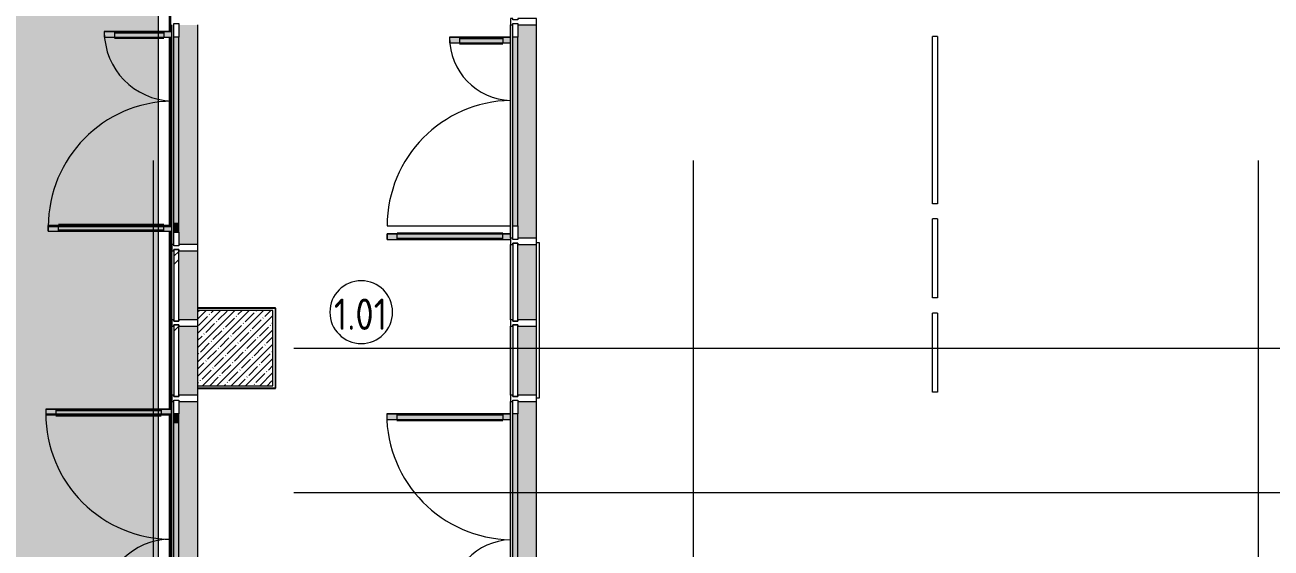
# Model space of a CAD drawing. Header units: millimetres. Extents: x -7229 to 193500, y -8553 to 29000.
# Drawn here: x 138458 to 148383, y 16556 to 20725 of the extents above; entities that cross this region are included whole.
import ezdxf

# ---------------------------------------------------------------- set-up
doc = ezdxf.new("R2010")
doc.units = ezdxf.units.MM
doc.linetypes.add('Осевая', pattern=[15875, 3175, -2381.25, 7937.5, -2381.25])
for name, color, linetype, lineweight in [('A-AREA-IDEN', 7, 'Continuous', 9), ('A-DETL-2', 7, 'Continuous', 9), ('A-GLAZ-CURT-2', 7, 'Continuous', 9), ('A-GLAZ-CWMG-3', 7, 'Continuous', 9), ('I-WALL-5', 7, 'Continuous', 9), ('S-COLS-2', 7, 'Continuous', 9), ('Оси-2', 7, 'Осевая', 9)]:
    doc.layers.add(name, color=color, linetype=linetype, lineweight=lineweight)
for name, color, linetype, lineweight, true_color in [('A-DETL-GENF-5', 7, 'Continuous', 9, 0xeeeeee), ('A-DETL-GENF-7', 7, 'Continuous', 9, 0xaaaaaa), ('A-DETL-GENF-8', 7, 'Continuous', 9, 0xe2e2e2), ('A-DOOR-4', 7, 'Continuous', 9, 0xaaaaaa), ('A-FLOR-3', 7, 'Continuous', 9, 0xaaaaaa), ('A-GLAZ-CWMG-4', 7, 'Continuous', 9, 0x383e42)]:
    doc.layers.add(name, color=color, linetype=linetype, lineweight=lineweight, true_color=true_color)
doc.styles.add('GOST Common', font='GOST_Common.ttf', dxfattribs={"width": 0.9, "height": 250})

# ---------------------------------------------------------------- blocks, each defined once
blk = doc.blocks.new('Системная панель - Стекло - 40мм-32257947-План зашивки приборов отопления в осях 1-12')
at = {"layer": 'A-GLAZ-CURT-2'}
h = blk.add_hatch(dxfattribs=at)
h.set_pattern_fill('FP_146', color=256, style=0, pattern_type=2)
h.set_pattern_definition([(135, (18575, -6670), (-282.843, -282.843), [200, -600]), (135, (18675, -6870), (-282.843, -282.843), [600, -200]), (135, (18775, -6470), (-282.843, -282.843), [200, -600])])
h.paths.add_polyline_path([(310, 40), (-310, 40), (-310, 0), (310, 0)])
for p, q in [((310, 40), (-310, 40)), ((-310, 40), (-310, 0)), ((-310, 0), (310, 0)), ((310, 0), (310, 40))]:
    blk.add_line(p, q, dxfattribs=at)
blk = doc.blocks.new('Прямоугольный импост - Импост структурный с накладкой - 190мм-32257948-План зашивки приборов отопления в осях 1-12')
at = {"layer": 'A-GLAZ-CWMG-4'}
for points in [[(6553, 18375), (6570, 18375), (6570, 18975), (6553, 18975), (6553, 18409.4)], [(6760, 18375), (6760, 18975), (6610, 18975), (6610, 18375)]]:
    blk.add_hatch(color=256, dxfattribs=at).paths.add_polyline_path(points)
at = {"layer": 'A-GLAZ-CWMG-3'}
for p, q in [((6553, 18375), (6553, 18975)), ((6760, 18375), (6760, 18975))]:
    blk.add_line(p, q, dxfattribs=at)
blk = doc.blocks.new('Прямоугольный импост - Импост структурный с накладкой - 190мм-32257698-План зашивки приборов отопления в осях 1-12')
at = {"layer": 'A-GLAZ-CWMG-4'}
for points in [[(6570, 16025), (6570, 17725), (6553, 17725), (6553, 16025), (6560, 16025)], [(6610, 16025), (6760, 16025), (6760, 17725), (6610, 17725), (6610, 16123)], [(6570, 16123), (6610, 16123), (6610, 17627), (6570, 17627), (6570, 16953.5)]]:
    blk.add_hatch(color=256, dxfattribs=at).paths.add_polyline_path(points)
at = {"layer": 'A-GLAZ-CWMG-3'}
for p, q in [((6553, 16025), (6553, 17725)), ((6760, 16025), (6760, 17725)), ((6570, 16123), (6570, 17627)), ((6610, 16123), (6610, 17627))]:
    blk.add_line(p, q, dxfattribs=at)
blk = doc.blocks.new('Прямоугольный импост - Импост структурный с накладкой - 190мм-22862222-План зашивки приборов отопления в осях 1-12')
at = {"layer": 'A-GLAZ-CWMG-3'}
for p, q in [((-25, 0), (-25, 17)), ((-25, 17), (25, 17)), ((25, 0), (15, 0)), ((15, 0), (15, -40)), ((25, 17), (25, 0)), ((-25, -190), (-25, -40)), ((15, -40), (25, -40)), ((25, -40), (25, -190)), ((25, -190), (-25, -190))]:
    blk.add_line(p, q, dxfattribs=at)
blk = doc.blocks.new('Прямоугольный импост - Импост структурный с накладкой - 190мм-V146-План зашивки приборов отопления в осях 1-12')
at = {"layer": 'A-GLAZ-CWMG-3'}
for p, q in [((-25, 0), (-25, 17)), ((-25, 17), (25, 17)), ((-15, 0), (-25, 0)), ((-15, -40), (-15, 0)), ((25, 17), (25, 0)), ((-25, -190), (-25, -40)), ((-25, -40), (-15, -40)), ((25, -40), (25, -190)), ((25, -190), (-25, -190))]:
    blk.add_line(p, q, dxfattribs=at)
blk = doc.blocks.new('Дверь_Витражная_остекление_ - ДВН_ДАО_Главный вход_1800 в свету 4-32257700-План зашивки приборов отопления в осях 1-12')
at = {"layer": 'A-DETL-GENF-8'}
for points in [[(-707, -416.2), (-707, -17), (-752, -17), (-752, -1004), (-707, -1004), (-707, -698.4)], [(860, -17), (815, -17), (815, -500), (860, -500), (860, -256)]]:
    blk.add_hatch(color=256, dxfattribs=at).paths.add_polyline_path(points)
at = {"layer": 'A-DETL-GENF-7'}
for p, q in [((-752, -1004), (-752, -17)), ((-752, -17), (-752, -1004)), ((-752, -80), (-707, -80)), ((-742, -924), (-742, -80)), ((-707, -1004), (-707, -17)), ((-707, -1004), (-707, -17)), ((-698, -924), (-698, -80)), ((806, -420), (806, -80)), ((815, -500), (815, -17)), ((815, -17), (815, -500)), ((860, -80), (815, -80)), ((850, -420), (850, -80)), ((860, -500), (860, -17)), ((860, -500), (860, -17)), ((860, -420), (815, -420)), ((860, -500), (815, -500)), ((815, -500), (860, -500)), ((-752, -924), (-707, -924)), ((-752, -1004), (-707, -1004)), ((-752, -1004), (-707, -1004))]:
    blk.add_line(p, q, dxfattribs=at)
at = {"layer": 'A-DOOR-4'}
for p, q in [((-860, 40), (-752, 40)), ((-860, 0), (-860, 40)), ((-752, 40), (-752, 0)), ((752, 40), (860, 40)), ((752, 0), (752, 40)), ((860, 40), (860, 0)), ((-752, 0), (-860, 0)), ((-752, -1004), (-752, -17)), ((860, 0), (752, 0)), ((752, -500), (752, -17))]:
    blk.add_line(p, q, dxfattribs=at)
for centre, radius, start, end in [((-752, 0), 1004, 270, 359.02708), ((752, 0), 500, 181.95798, 270)]:
    blk.add_arc(centre, radius, start, end, dxfattribs=at)
blk = doc.blocks.new('Прямоугольный импост - Импост структурный с накладкой - 190мм-23190275-План зашивки приборов отопления в осях 1-12')
at = {"layer": 'A-GLAZ-CWMG-4'}
for points in [[(3854.1, 15975.1), (3871.1, 15975.1), (3871.1, 16750.1), (3854.1, 16750.1), (3854.1, 15982.1)], [(3911.1, 16073.1), (3910, 16750.1), (3871.1, 16750.1), (3871.1, 16073.1), (3910, 16073.1)], [(4061.1, 15975.1), (4060, 16750.1), (3911.1, 16750.1), (3911.1, 15975.1), (4060, 15975.1)]]:
    blk.add_hatch(color=256, dxfattribs=at).paths.add_polyline_path(points)
at = {"layer": 'A-GLAZ-CWMG-3'}
for p, q in [((3854.1, 15975.1), (3854.1, 16750.1)), ((3871.1, 16073.1), (3871.1, 16750.1)), ((3911.1, 16073.1), (3911.1, 16750.1)), ((4061.1, 15975.1), (4061.1, 16750.1)), ((3861.1, 15975.1), (3854.1, 15975.1)), ((4061.1, 15975.1), (4031.1, 15975.1))]:
    blk.add_line(p, q, dxfattribs=at)
blk = doc.blocks.new('Прямоугольный импост - Импост структурный с накладкой - 190мм-23190277-План зашивки приборов отопления в осях 1-12')
at = {"layer": 'A-GLAZ-CWMG-4'}
for points in [[(3871.1, 19950.1), (3871.1, 20725.1), (3854.1, 20725.1), (3854.1, 19950.1), (3861.1, 19950.1)], [(4031.1, 19950.1), (4061.1, 19950.1), (4060, 20725.1), (3911.1, 20725.1), (3911.1, 19950.1), (4006.1, 19950.1)], [(3871.1, 19950.1), (3911.1, 19950.1), (3910, 20627.1), (3871.1, 20627.1), (3871.1, 20133.5)]]:
    blk.add_hatch(color=256, dxfattribs=at).paths.add_polyline_path(points)
at = {"layer": 'A-GLAZ-CWMG-3'}
for p, q in [((3854.1, 19950.1), (3854.1, 20725.1)), ((4061.1, 19950.1), (4061.1, 20725)), ((3871.1, 19950.1), (3871.1, 20627.1)), ((3911.1, 19950.1), (3911.1, 20627.1))]:
    blk.add_line(p, q, dxfattribs=at)
blk = doc.blocks.new('BSC_Колонна _Прямоугольная - 600х600-17858062-План зашивки приборов отопления в осях 1-12')
at = {"layer": 'S-COLS-2'}
h = blk.add_hatch(dxfattribs=at)
h.set_pattern_fill('FP_178', color=256, style=0, pattern_type=2)
h.set_pattern_definition([(45, (-4360, -18150), (-57.02463, 57.02463), []), (45, (-4302.975, -18150), (-57.02463, 57.02463), [100.806, -20.161, 3.353, -16.808])])
h.paths.add_polyline_path([(300, -300), (300, 300), (-300, 300), (-300, -300), (-151.3, -300)])
for p, q in [((300, 300), (-300, 300)), ((-300, 300), (-300, -300)), ((300, -300), (300, 300)), ((-300, -300), (300, -300))]:
    blk.add_line(p, q, dxfattribs=at)
blk = doc.blocks.new('Дверь_Витражная_остекление_ - ДВН_ДАО_Главный вход_1800 в свету 3-32257949-План зашивки приборов отопления в осях 1-12')
at = {"layer": 'A-DETL-GENF-8'}
for points in [[(-707, -17), (-752, -17), (-752, -504), (-707, -504), (-707, -109.5)], [(860, -256), (860, -17), (815, -17), (815, -1000), (860, -1000)]]:
    blk.add_hatch(color=256, dxfattribs=at).paths.add_polyline_path(points)
at = {"layer": 'A-DETL-GENF-7'}
for p, q in [((-752, -504), (-752, -17)), ((-752, -17), (-752, -504)), ((-752, -80), (-707, -80)), ((-742, -424), (-742, -80)), ((-707, -504), (-707, -17)), ((-707, -504), (-707, -17)), ((-698, -424), (-698, -80)), ((806, -920), (806, -80)), ((815, -1000), (815, -17)), ((815, -17), (815, -1000)), ((860, -80), (815, -80)), ((850, -920), (850, -80)), ((860, -1000), (860, -17)), ((860, -1000), (860, -17)), ((-752, -424), (-707, -424)), ((-752, -504), (-707, -504)), ((-752, -504), (-707, -504)), ((860, -920), (815, -920)), ((860, -1000), (815, -1000)), ((815, -1000), (860, -1000))]:
    blk.add_line(p, q, dxfattribs=at)
at = {"layer": 'A-DOOR-4'}
for p, q in [((-860, 40), (-752, 40)), ((-860, 0), (-860, 40)), ((-752, 40), (-752, 0)), ((752, 40), (860, 40)), ((752, 0), (752, 40)), ((860, 40), (860, 0)), ((-752, 0), (-860, 0)), ((-752, -504), (-752, -17)), ((860, 0), (752, 0)), ((752, -1000), (752, -17))]:
    blk.add_line(p, q, dxfattribs=at)
for centre, radius, start, end in [((-752, 0), 504, 270, 358.05756), ((752, 0), 1000, 180.97682, 270)]:
    blk.add_arc(centre, radius, start, end, dxfattribs=at)
blk = doc.blocks.new('Системная панель - Стекло - 40мм-23926328-План зашивки приборов отопления в осях 1-12')
at = {"layer": 'A-GLAZ-CURT-2'}
h = blk.add_hatch(dxfattribs=at)
h.set_pattern_fill('FP_182', color=256, style=0, pattern_type=2)
h.set_pattern_definition([(135, (17950, -6670), (-282.843, -282.843), [200, -600]), (135, (18050, -6870), (-282.843, -282.843), [600, -200]), (135, (18150, -6470), (-282.843, -282.843), [200, -600])])
h.paths.add_polyline_path([(285, 0), (285, 40), (-285, 40), (-285, 0), (220, 0)])
for p, q in [((285, 40), (-285, 40)), ((-285, 40), (-285, 0)), ((-285, 0), (285, 0)), ((285, 0), (285, 40))]:
    blk.add_line(p, q, dxfattribs=at)
blk = doc.blocks.new('Прямоугольный импост - Импост структурный с накладкой - 190мм-23926323-План зашивки приборов отопления в осях 1-12')
at = {"layer": 'A-GLAZ-CWMG-4'}
for points in [[(6560, 17775), (6570, 17775), (6570, 18325), (6553, 18325), (6553, 17775), (6556.8, 17775)], [(6610, 17775), (6760, 17775), (6760, 18325), (6610, 18325), (6610, 17830)]]:
    blk.add_hatch(color=256, dxfattribs=at).paths.add_polyline_path(points)
at = {"layer": 'A-GLAZ-CWMG-3'}
for p, q in [((6553, 17775), (6553, 18325)), ((6760, 17775), (6760, 18325))]:
    blk.add_line(p, q, dxfattribs=at)
blk = doc.blocks.new('Прямоугольный импост - Импост структурный с накладкой - 190мм-V181-План зашивки приборов отопления в осях 1-12')
at = {"layer": 'A-GLAZ-CWMG-3'}
for p, q in [((-25, 0), (-25, 17)), ((-25, 17), (25, 17)), ((-15, 0), (-25, 0)), ((-15, -40), (-15, 0)), ((25, 0), (15, 0)), ((15, 0), (15, -40)), ((25, 17), (25, 0)), ((-25, -190), (-25, -40)), ((-25, -40), (-15, -40)), ((15, -40), (25, -40)), ((25, -40), (25, -190)), ((25, -190), (-25, -190))]:
    blk.add_line(p, q, dxfattribs=at)
blk = doc.blocks.new('Прямоугольный импост - Импост структурный с накладкой - 170мм-23186685-План зашивки приборов отопления в осях 1-12')
at = {"layer": 'A-GLAZ-CWMG-3'}
for p, q in [((3836.1, 27150.1), (3846.1, 27150.1)), ((3836.1, 20672.1), (3836.1, 27150.1)), ((3846.1, 27150.1), (3854.1, 27150.1)), ((3846.1, 20672.1), (3846.1, 27150.1)), ((3886.1, 27140.1), (3886.1, 27150)), ((3836.1, 19127.1), (3836.1, 20627.1)), ((3846.1, 19127.1), (3846.1, 20627.1)), ((3836.1, 17663.1), (3836.1, 19082.1)), ((3846.1, 17663.1), (3846.1, 19082.1)), ((3836.1, 16118.1), (3836.1, 17618.1)), ((3846.1, 16118.1), (3846.1, 17618.1)), ((3836.1, 15358.1), (3836.1, 16073.1)), ((3846.1, 15358.1), (3846.1, 16073.1)), ((3846.1, 15358.1), (3836.1, 15358.1)), ((3854.1, 15358.1), (3846.1, 15358.1)), ((3886.1, 15358.1), (3871.1, 15358.1)), ((3886.1, 15358.1), (3886.1, 15368.1)), ((3911.1, 15358.1), (3886.1, 15358.1))]:
    blk.add_line(p, q, dxfattribs=at)
blk = doc.blocks.new('Прямоугольный импост - Импост структурный с накладкой - 190мм-23933667-План зашивки приборов отопления в осях 1-12')
at = {"layer": 'A-GLAZ-CWMG-4'}
for points in [[(3861.1, 19150.1), (3871.1, 19150.1), (3871.1, 19950.1), (3854.1, 19950.1), (3854.1, 19150.1)], [(3871.1, 19150.1), (3911.1, 19150.1), (3910, 19950.1), (3871.1, 19950.1)], [(4060, 19150.1), (4061.1, 19150.1), (4060, 19950.1), (3911.1, 19950.1), (3911.1, 19150.1), (4031.1, 19150.1)]]:
    blk.add_hatch(color=256, dxfattribs=at).paths.add_polyline_path(points)
at = {"layer": 'A-GLAZ-CWMG-3'}
for p, q in [((3854.1, 19150.1), (3854.1, 19950.1)), ((3871.1, 19150.1), (3871.1, 19950.1)), ((3911.1, 19150.1), (3911.1, 19950.1)), ((4061.1, 19150.1), (4061.1, 19950.1))]:
    blk.add_line(p, q, dxfattribs=at)
blk = doc.blocks.new('Прямоугольный импост - Импост структурный с накладкой - 170мм-23186686-План зашивки приборов отопления в осях 1-12')
at = {"layer": 'A-GLAZ-CWMG-3'}
for p, q in [((4031.1, 27100.1), (4031.1, 26375.1)), ((3886.1, 15358.1), (3871.1, 15358.1))]:
    blk.add_line(p, q, dxfattribs=at)
blk = doc.blocks.new('Дверь_Витражная_СКБ_2Ст - ВН-1_ ДВН_ДАО_Главный вход_1800 в свету 3-31912953-План зашивки приборов отопления в осях 1-12')
at = {"layer": 'A-DETL-GENF-8'}
for points in [[(-777, -17), (-822, -17), (-822, -554), (-777, -554), (-777, -25)], [(768, -17), (723, -17), (723, -1000), (768, -1000), (768, -25)]]:
    blk.add_hatch(color=256, dxfattribs=at).paths.add_polyline_path(points)
at = {"layer": 'A-DETL-GENF-7'}
for p, q in [((732, 40), (732, 0)), ((732, 40), (732, 0)), ((-822, -554), (-822, -17)), ((-822, -17), (-822, -554)), ((-822, -80), (-777, -80)), ((-812, -474), (-812, -80)), ((-777, -554), (-777, -17)), ((-777, -554), (-777, -17)), ((-768, -474), (-768, -80)), ((714, -920), (714, -80)), ((723, -1000), (723, -17)), ((723, -17), (723, -1000)), ((768, -80), (723, -80)), ((758, -920), (758, -80)), ((768, -1000), (768, -17)), ((768, -1000), (768, -17)), ((-822, -474), (-777, -474)), ((-822, -554), (-777, -554)), ((-822, -554), (-777, -554)), ((768, -920), (723, -920)), ((768, -1000), (723, -1000)), ((723, -1000), (768, -1000))]:
    blk.add_line(p, q, dxfattribs=at)
at = {"layer": 'A-DOOR-4'}
for p, q in [((-885, 40), (-777, 40)), ((-885, 0), (-885, 40)), ((-777, 40), (-777, 0)), ((777, 40), (885, 40)), ((777, 0), (777, 40)), ((885, 40), (885, 0)), ((-777, 0), (-885, 0)), ((-822, -554), (-822, -17)), ((732, -1000), (732, -17)), ((885, 0), (777, 0))]:
    blk.add_line(p, q, dxfattribs=at)
for centre, radius, start, end in [((-822, 0), 554, 270, 358.23287), ((732, 0), 1000, 180.97682, 270)]:
    blk.add_arc(centre, radius, start, end, dxfattribs=at)
blk = doc.blocks.new('Системная панель - Стекло - 40мм-V192-План зашивки приборов отопления в осях 1-12')
at = {"layer": 'A-GLAZ-CURT-2'}
h = blk.add_hatch(dxfattribs=at)
h.set_pattern_fill('FP_194', color=256, style=0, pattern_type=2)
h.set_pattern_definition([(135, (17950.12, -3971.1), (-282.843, -282.843), [200, -600]), (135, (18050.12, -4171.1), (-282.843, -282.843), [600, -200]), (135, (18150.12, -3771.1), (-282.843, -282.843), [200, -600])])
h.paths.add_polyline_path([(285, 15), (285, 40), (-285, 38.9), (-285, 0), (285, 0)])
for p, q in [((285, 40), (-285, 40)), ((-285, 40), (-285, 0)), ((-285, 0), (285, 0)), ((285, 0), (285, 40))]:
    blk.add_line(p, q, dxfattribs=at)
blk = doc.blocks.new('Прямоугольный импост - Импост структурный с накладкой - 190мм-V193-План зашивки приборов отопления в осях 1-12')
at = {"layer": 'A-GLAZ-CWMG-4'}
for points in [[(3861.1, 17775.1), (3871.1, 17775.1), (3871.1, 18325.1), (3854.1, 18325.1), (3854.1, 17775.1)], [(4060, 17775.1), (4061.1, 17775.1), (4060, 18325.1), (3911.1, 18325.1), (3911.1, 17775.1), (4031.1, 17775.1)]]:
    blk.add_hatch(color=256, dxfattribs=at).paths.add_polyline_path(points)
at = {"layer": 'A-GLAZ-CWMG-3'}
for p, q in [((3854.1, 17775.1), (3854.1, 18325.1)), ((4061.1, 17775.1), (4061.1, 17850))]:
    blk.add_line(p, q, dxfattribs=at)
blk = doc.blocks.new('Прямоугольный импост - Импост структурный с накладкой - 190мм-V194-План зашивки приборов отопления в осях 1-12')
at = {"layer": 'A-GLAZ-CWMG-3'}
for p, q in [((-25, 0), (-25, 17)), ((-25, 17), (25, 17)), ((-15, 0), (-25, 0)), ((-15, -40), (-15, 0)), ((25, 0), (15, 0)), ((15, 0), (15, -40)), ((25, 17), (25, 0)), ((-25, -188.9), (-25, -40)), ((-25, -40), (-15, -40)), ((15, -40), (25, -40)), ((25, -40), (25, -188.9))]:
    blk.add_line(p, q, dxfattribs=at)
blk = doc.blocks.new('Дверь_Витражная_СКБ_2Ст - ВН-1_ ДВН_ДАО_Главный вход_1800 в свету 4-31912968-План зашивки приборов отопления в осях 1-12')
at = {"layer": 'A-DETL-GENF-8'}
for points in [[(-777, -20), (-777, -17), (-885, -17), (-885, -20), (-873.2, -20)], [(-768, -25), (-768, -20), (-813, -20), (-813, -1020), (-768, -1020), (-768, -35)], [(777, -25), (777, -20), (732, -20), (732, -574), (777, -574), (777, -35)], [(885, -20), (885, -10), (875, -10), (875, -17), (777, -17), (777, -20), (875, -20)]]:
    blk.add_hatch(color=256, dxfattribs=at).paths.add_polyline_path(points)
at = {"layer": 'A-DETL-GENF-7'}
for p, q in [((-885, -20), (-885, -17)), ((-885, -17), (-885, -20)), ((-777, -20), (-885, -20)), ((-885, -20), (-777, -20)), ((-768, -20), (-813, -20)), ((-813, -1020), (-813, -20)), ((-768, -20), (-813, -20)), ((-813, -20), (-813, -1020)), ((-777, -17), (-777, -20)), ((-777, -20), (-777, -17)), ((-768, -1020), (-768, -20)), ((-768, -1020), (-768, -20)), ((732, -20), (777, -20)), ((732, -574), (732, -20)), ((732, -20), (732, -574)), ((777, -20), (732, -20)), ((777, -17), (777, -20)), ((777, -17), (777, -20)), ((777, -574), (777, -20)), ((777, -574), (777, -20)), ((777, -20), (885, -20)), ((777, -20), (885, -20)), ((885, -20), (885, -10)), ((885, -20), (885, -10)), ((-813, -100), (-768, -100)), ((-803, -940), (-803, -100)), ((-759, -940), (-759, -100)), ((723, -494), (723, -100)), ((777, -100), (732, -100)), ((767, -494), (767, -100)), ((777, -494), (732, -494)), ((777, -574), (732, -574)), ((732, -574), (777, -574)), ((-813, -940), (-768, -940)), ((-813, -1020), (-768, -1020)), ((-813, -1020), (-768, -1020))]:
    blk.add_line(p, q, dxfattribs=at)
at = {"layer": 'A-DOOR-4'}
for p, q in [((-885, 40), (-777, 40)), ((-885, 0), (-885, 40)), ((-777, 40), (-777, 0)), ((777, 40), (885, 40)), ((777, 0), (777, 40)), ((885, 40), (885, 0)), ((-777, 0), (-885, 0)), ((-777, -1020), (-777, -20)), ((885, 0), (777, 0)), ((777, -574), (777, -20))]:
    blk.add_line(p, q, dxfattribs=at)
for centre, radius, start, end in [((-777, -20), 1000, 270, 0), ((777, -20), 554, 180, 270)]:
    blk.add_arc(centre, radius, start, end, dxfattribs=at)
blk = doc.blocks.new('Прямоугольный импост - Импост структурный с накладкой - 190мм-23933759-План зашивки приборов отопления в осях 1-12')
at = {"layer": 'A-GLAZ-CWMG-4'}
for points in [[(3861.1, 17550.1), (3871.1, 17550.1), (3871.1, 17725.1), (3854.1, 17725.1), (3854.1, 17550.1)], [(4031.1, 17550.1), (4061.1, 17550.1), (4060, 17725.1), (3911.1, 17725.1), (3911.1, 17550.1), (4006.1, 17550.1)], [(3911.1, 17550.1), (3910, 17627.1), (3871.1, 17627.1), (3871.1, 17550.1), (3910, 17550.1)]]:
    blk.add_hatch(color=256, dxfattribs=at).paths.add_polyline_path(points)
at = {"layer": 'A-GLAZ-CWMG-3'}
for p, q in [((3854.1, 17550.1), (3854.1, 17725.1)), ((4061.1, 17550.1), (4061.1, 17725.1)), ((3871.1, 17550.1), (3871.1, 17627.1)), ((3911.1, 17550.1), (3911.1, 17627.1))]:
    blk.add_line(p, q, dxfattribs=at)
blk = doc.blocks.new('Прямоугольный импост - Импост структурный с накладкой - 190мм-23933741-План зашивки приборов отопления в осях 1-12')
at = {"layer": 'A-GLAZ-CWMG-3'}
for p, q in [((-25, 0), (-25, 17)), ((-25, 17), (25, 17)), ((-15, 0), (-25, 0)), ((-15, -40), (-15, 0)), ((25, 17), (25, 0)), ((-25, -190), (-25, -40)), ((-25, -40), (-15, -40)), ((25, -40), (25, -190)), ((25, -190), (-25, -190))]:
    blk.add_line(p, q, dxfattribs=at)
blk = doc.blocks.new('Системная панель - Стекло - 40мм-V196-План зашивки приборов отопления в осях 1-12')
at = {"layer": 'A-GLAZ-CURT-2'}
h = blk.add_hatch(dxfattribs=at)
h.set_pattern_fill('FP_202', color=256, style=0, pattern_type=2)
h.set_pattern_definition([(135, (18550.12, -3971.1), (-282.843, -282.843), [200, -600]), (135, (18650.12, -4171.1), (-282.843, -282.843), [600, -200]), (135, (18750.12, -3771.1), (-282.843, -282.843), [200, -600])])
h.paths.add_polyline_path([(285, 0), (285, 40), (-285, 38.9), (-285, 0), (106.6, 0)])
for p, q in [((285, 40), (-285, 40)), ((-285, 40), (-285, 0)), ((-285, 0), (285, 0)), ((285, 0), (285, 40))]:
    blk.add_line(p, q, dxfattribs=at)
blk = doc.blocks.new('Прямоугольный импост - Импост структурный с накладкой - 190мм-V197-План зашивки приборов отопления в осях 1-12')
at = {"layer": 'A-GLAZ-CWMG-4'}
for points in [[(3861.1, 18375.1), (3871.1, 18375.1), (3871.1, 18925.1), (3854.1, 18925.1), (3854.1, 18375.1)], [(4031.1, 18375.1), (4060, 18375.1), (4060, 18925.1), (3911.1, 18925.1), (3911.1, 18375.1), (4006.1, 18375.1)]]:
    blk.add_hatch(color=256, dxfattribs=at).paths.add_polyline_path(points)
at = {"layer": 'A-GLAZ-CWMG-3'}
for p, q in [((3854.1, 18375.1), (3854.1, 18925.1)), ((4061.1, 18450), (4061.1, 18925.1))]:
    blk.add_line(p, q, dxfattribs=at)
blk = doc.blocks.new('Прямоугольный импост - Импост структурный с накладкой - 190мм-V198-План зашивки приборов отопления в осях 1-12')
at = {"layer": 'A-GLAZ-CWMG-3'}
for p, q in [((-25, 0), (-25, 17)), ((-25, 17), (25, 17)), ((25, 0), (15, 0)), ((15, 0), (15, -40)), ((25, 17), (25, 0)), ((-25, -190), (-25, -40)), ((15, -40), (25, -40)), ((25, -40), (25, -190)), ((25, -190), (-25, -190))]:
    blk.add_line(p, q, dxfattribs=at)
blk = doc.blocks.new('Прямоугольный импост - Импост структурный с накладкой - 190мм-23933668-План зашивки приборов отопления в осях 1-12')
at = {"layer": 'A-GLAZ-CWMG-4'}
for points in [[(3871.1, 18975.1), (3871.1, 19150.1), (3854.1, 19150.1), (3854.1, 18975.1), (3861.1, 18975.1)], [(3871.1, 19073.1), (3911.1, 19073.5), (3910, 19150.1), (3871.1, 19150.1), (3871.1, 19073.5)], [(4031.1, 18975.1), (4061.1, 18975.1), (4060, 19150.1), (3911.1, 19150.1), (3911.1, 18975.1), (4006.1, 18975.1)]]:
    blk.add_hatch(color=256, dxfattribs=at).paths.add_polyline_path(points)
at = {"layer": 'A-GLAZ-CWMG-3'}
for p, q in [((3854.1, 18975.1), (3854.1, 19150.1)), ((3871.1, 19073.5), (3871.1, 19150.1)), ((3911.1, 19073.5), (3911.1, 19150.1)), ((4061.1, 18975.1), (4061.1, 19150.1))]:
    blk.add_line(p, q, dxfattribs=at)
blk = doc.blocks.new('Марка_Помещения - Номер-25198446-План зашивки приборов отопления в осях 1-12')
at = {"layer": 'A-AREA-IDEN'}
for start, end in [(360, 180), (180, 360)]:
    blk.add_arc((0, 0), 2.5, start, end, dxfattribs=at)

msp = doc.modelspace()

# ---------------------------------------------------------------- hatches: boundary and pattern name
at = {"layer": 'A-DETL-GENF-5'}
msp.add_hatch(color=256, dxfattribs=at).paths.add_polyline_path([(135482.9, 15380), (139522, 15380), (139522, 16073.1), (139070, 16073.1), (139070, 16118.1), (139522, 16118.1), (139522, 17618.1), (138624, 17618.1), (138624, 17663.1), (139522, 17663.1), (139522, 19082.1), (138644, 19082.1), (138644, 19127.1), (139522, 19127.1), (139522, 20627.1), (139090, 20627.1), (139090, 20672.1), (139522, 20672.1), (139522, 27252), (135482.9, 27252), (135482.9, 15893.6)])

# ---------------------------------------------------------------- linework, layer by layer
at = {"layer": 'A-DETL-2'}
msp.add_line((139522, 15380), (139522, 27252), dxfattribs=at)
at = {"layer": 'A-FLOR-3'}
for p, q in [((142532.9, 18990), (142552.9, 18990)), ((142552.9, 18990), (142552.9, 17750)), ((139834, 18470.3), (140452.9, 18469.2)), ((139837.7, 17830), (139834, 17830)), ((142552.9, 17750), (142532.9, 17750))]:
    msp.add_line(p, q, dxfattribs=at)
at = {"layer": 'I-WALL-5'}
for p, q in [((145685.5, 19299.2), (145685.5, 20632.7)), ((145725.5, 20632.7), (145685.5, 20632.7)), ((145725.5, 20632.7), (145725.5, 19299.2)), ((145725.5, 19299.2), (145685.5, 19299.2)), ((145685.5, 18549.2), (145685.5, 19179.2)), ((145725.5, 19179.2), (145685.5, 19179.2)), ((145725.5, 19179.2), (145725.5, 18549.2)), ((140453.9, 18470.2), (139832.9, 18470.2)), ((139832.9, 18470.2), (139832.9, 18469.2)), ((139832.9, 18469.2), (140452.9, 18469.2)), ((140452.9, 18469.2), (140452.9, 17830)), ((140453.9, 17829), (140453.9, 18470.2)), ((145725.5, 18549.2), (145685.5, 18549.2)), ((145685.5, 17799.2), (145685.5, 18429.2)), ((145725.5, 18429.2), (145685.5, 18429.2)), ((145725.5, 18429.2), (145725.5, 17799.2)), ((140452.9, 17830), (139837.7, 17830)), ((139837.7, 17830), (139837.7, 17829)), ((139837.7, 17829), (140453.9, 17829)), ((145725.5, 17799.2), (145685.5, 17799.2))]:
    msp.add_line(p, q, dxfattribs=at)
at = {"layer": 'Оси-2'}
for p, q in [((139482.9, 593.7), (139482.9, 24898.1)), ((143782.9, 593.7), (143782.9, 24898.1)), ((148282.9, 593.7), (148282.9, 24898.1)), ((135044.1, 18150), (171808.9, 18150)), ((135044.1, 17000), (171808.9, 17000))]:
    msp.add_line(p, q, dxfattribs=at)

# ---------------------------------------------------------------- block references
at = {"layer": 'A-AREA-IDEN', "xscale": 99.99999999999993, "yscale": 99.99999999999993, "zscale": 99.99999999999993}
msp.add_blockref('Марка_Помещения - Номер-25198446-План зашивки приборов отопления в осях 1-12', (141136.4, 18436.2), dxfattribs=at)
at = {"layer": 'A-DOOR-4', "rotation": 269.9999999999999}
for name, p in [('Дверь_Витражная_СКБ_2Ст - ВН-1_ ДВН_ДАО_Главный вход_1800 в свету 3-31912953-План зашивки приборов отопления в осях 1-12', (139644, 19850.1)), ('Дверь_Витражная_остекление_ - ДВН_ДАО_Главный вход_1800 в свету 3-32257949-План зашивки приборов отопления в осях 1-12', (142342.9, 19875)), ('Дверь_Витражная_СКБ_2Ст - ВН-1_ ДВН_ДАО_Главный вход_1800 в свету 4-31912968-План зашивки приборов отопления в осях 1-12', (139644, 16850.1)), ('Дверь_Витражная_остекление_ - ДВН_ДАО_Главный вход_1800 в свету 4-32257700-План зашивки приборов отопления в осях 1-12', (142342.9, 16875))]:
    msp.add_blockref(name, p, dxfattribs=at)
at = {"layer": 'A-GLAZ-CURT-2', "rotation": 269.9999999999999}
for name, p in [('Системная панель - Стекло - 40мм-32257947-План зашивки приборов отопления в осях 1-12', (142342.9, 18675)), ('Системная панель - Стекло - 40мм-V196-План зашивки приборов отопления в осях 1-12', (139644, 18650.1)), ('Системная панель - Стекло - 40мм-V192-План зашивки приборов отопления в осях 1-12', (139644, 18050.1)), ('Системная панель - Стекло - 40мм-23926328-План зашивки приборов отопления в осях 1-12', (142342.9, 18050))]:
    msp.add_blockref(name, p, dxfattribs=at)
at = {"layer": 'A-GLAZ-CWMG-3'}
for name, p in [('Прямоугольный импост - Импост структурный с накладкой - 170мм-23186685-План зашивки приборов отопления в осях 1-12', (135772.9, 0)), ('Прямоугольный импост - Импост структурный с накладкой - 170мм-23186686-План зашивки приборов отопления в осях 1-12', (135772.9, 0)), ('Прямоугольный импост - Импост структурный с накладкой - 190мм-23190277-План зашивки приборов отопления в осях 1-12', (135772.9, 0)), ('Прямоугольный импост - Импост структурный с накладкой - 190мм-32257698-План зашивки приборов отопления в осях 1-12', (135772.9, 3000)), ('Прямоугольный импост - Импост структурный с накладкой - 190мм-23933667-План зашивки приборов отопления в осях 1-12', (135772.9, 0)), ('Прямоугольный импост - Импост структурный с накладкой - 190мм-23933668-План зашивки приборов отопления в осях 1-12', (135772.9, 0)), ('Прямоугольный импост - Импост структурный с накладкой - 190мм-32257948-План зашивки приборов отопления в осях 1-12', (135772.9, 0)), ('Прямоугольный импост - Импост структурный с накладкой - 190мм-V197-План зашивки приборов отопления в осях 1-12', (135772.9, 0)), ('Прямоугольный импост - Импост структурный с накладкой - 190мм-V193-План зашивки приборов отопления в осях 1-12', (135772.9, 0)), ('Прямоугольный импост - Импост структурный с накладкой - 190мм-23926323-План зашивки приборов отопления в осях 1-12', (135772.9, 0)), ('Прямоугольный импост - Импост структурный с накладкой - 190мм-23933759-План зашивки приборов отопления в осях 1-12', (135772.9, 0)), ('Прямоугольный импост - Импост структурный с накладкой - 190мм-32257698-План зашивки приборов отопления в осях 1-12', (135772.9, 0)), ('Прямоугольный импост - Импост структурный с накладкой - 190мм-23933667-План зашивки приборов отопления в осях 1-12', (135772.9, -2400)), ('Прямоугольный импост - Импост структурный с накладкой - 190мм-23190275-План зашивки приборов отопления в осях 1-12', (135772.9, 0))]:
    msp.add_blockref(name, p, dxfattribs=at)
at = {"layer": 'A-GLAZ-CWMG-3', "extrusion": (0, 0, -1), "rotation": 270.0000000000001}
for name, p in [('Прямоугольный импост - Импост структурный с накладкой - 190мм-V146-План зашивки приборов отопления в осях 1-12', (-142342.9, 20750)), ('Прямоугольный импост - Импост структурный с накладкой - 190мм-V198-План зашивки приборов отопления в осях 1-12', (-139644, 18950.1)), ('Прямоугольный импост - Импост структурный с накладкой - 190мм-22862222-План зашивки приборов отопления в осях 1-12', (-142342.9, 19000)), ('Прямоугольный импост - Импост структурный с накладкой - 190мм-V194-План зашивки приборов отопления в осях 1-12', (-139644, 18350.1)), ('Прямоугольный импост - Импост структурный с накладкой - 190мм-V181-План зашивки приборов отопления в осях 1-12', (-142342.9, 18350)), ('Прямоугольный импост - Импост структурный с накладкой - 190мм-23933741-План зашивки приборов отопления в осях 1-12', (-139644, 17750.1)), ('Прямоугольный импост - Импост структурный с накладкой - 190мм-V146-План зашивки приборов отопления в осях 1-12', (-142342.9, 17750))]:
    msp.add_blockref(name, p, dxfattribs=at)
at = {"layer": 'S-COLS-2'}
msp.add_blockref('BSC_Колонна _Прямоугольная - 600х600-17858062-План зашивки приборов отопления в осях 1-12', (140132.9, 18150), dxfattribs=at)

# ---------------------------------------------------------------- texts
at = {"layer": 'A-AREA-IDEN', "insert": (140918.3, 18544.7), "char_height": 250, "width": 548.354, "attachment_point": 1, "style": 'GOST Common'}
msp.add_mtext('1.01', dxfattribs=at)

doc.saveas('drawing.dxf')
